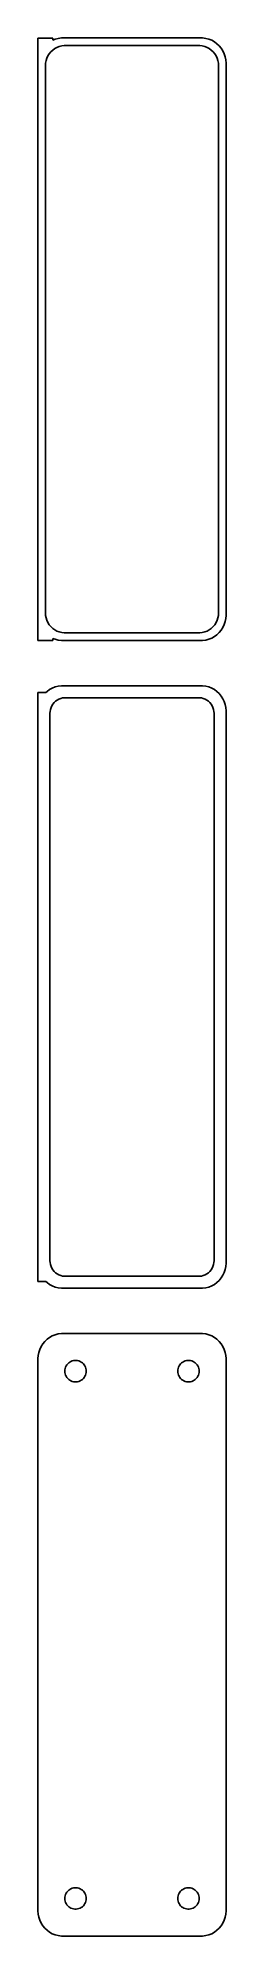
# Model space of a CAD drawing. Header units: metres. Extents: x -19 to 19, y 327 to 705.
import ezdxf

# ---------------------------------------------------------------- set-up
doc = ezdxf.new("R2010")
doc.units = ezdxf.units.M

msp = doc.modelspace()

# ---------------------------------------------------------------- linework, layer by layer
for p, q in [((-15.75, 704.979), (-18.75, 704.979)), ((-18.75, 704.979), (-18.75, 585.021)), ((-15.75, 704.575), (-15.75, 704.979)), ((-15.2951, 704.755), (-15.75, 704.575)), ((-15.3933, 702.877), (-14.9531, 703.119)), ((-14.6869, 704.911), (-15.2951, 704.755)), ((-14.9531, 703.119), (-14.4861, 703.304)), ((-14.0639, 704.99), (-14.6869, 704.911)), ((-14.4861, 703.304), (-13.9995, 703.429)), ((14.0639, 704.99), (-14.0639, 704.99)), ((-13.9995, 703.429), (-13.5012, 703.492)), ((-13.5012, 703.492), (13.5012, 703.492)), ((13.5012, 703.492), (13.9995, 703.429)), ((13.9995, 703.429), (14.4861, 703.304)), ((14.6869, 704.911), (14.0639, 704.99)), ((14.4861, 703.304), (14.9531, 703.119)), ((15.2951, 704.755), (14.6869, 704.911)), ((14.9531, 703.119), (15.3933, 702.877)), ((15.8789, 704.524), (15.2951, 704.755)), ((16.4291, 704.222), (15.8789, 704.524)), ((16.9371, 703.853), (16.4291, 704.222)), ((17.3948, 703.423), (16.9371, 703.853)), ((17.7951, 702.939), (17.3948, 703.423)), ((-17.25, 699.5), (-17.2184, 700.001)), ((-17.25, 590.5), (-17.25, 699.5)), ((-17.2184, 700.001), (-17.1243, 700.495)), ((-17.1243, 700.495), (-16.9691, 700.972)), ((-16.9691, 700.972), (-16.7552, 701.427)), ((-16.7552, 701.427), (-16.4861, 701.851)), ((-16.4861, 701.851), (-16.1659, 702.238)), ((-16.1659, 702.238), (-15.7997, 702.582)), ((-15.7997, 702.582), (-15.3933, 702.877)), ((15.3933, 702.877), (15.7997, 702.582)), ((15.7997, 702.582), (16.1659, 702.238)), ((16.1659, 702.238), (16.4861, 701.851)), ((16.4861, 701.851), (16.7552, 701.427)), ((16.7552, 701.427), (16.9691, 700.972)), ((16.9691, 700.972), (17.1243, 700.495)), ((17.1243, 700.495), (17.2184, 700.001)), ((17.2184, 700.001), (17.25, 699.5)), ((17.25, 699.5), (17.25, 590.5)), ((18.1315, 702.409), (17.7951, 702.939)), ((18.3989, 701.841), (18.1315, 702.409)), ((18.5929, 701.243), (18.3989, 701.841)), ((18.7106, 700.627), (18.5929, 701.243)), ((18.75, 700), (18.7106, 700.627)), ((18.75, 590), (18.75, 700)), ((-17.2184, 589.999), (-17.25, 590.5)), ((-17.1243, 589.505), (-17.2184, 589.999)), ((17.2184, 589.999), (17.1243, 589.505)), ((17.25, 590.5), (17.2184, 589.999)), ((18.7106, 589.373), (18.75, 590)), ((-16.9691, 589.028), (-17.1243, 589.505)), ((-16.7552, 588.573), (-16.9691, 589.028)), ((-16.4861, 588.149), (-16.7552, 588.573)), ((-16.1659, 587.762), (-16.4861, 588.149)), ((-15.7997, 587.418), (-16.1659, 587.762)), ((-15.3933, 587.123), (-15.7997, 587.418)), ((-14.9531, 586.881), (-15.3933, 587.123)), ((-14.4861, 586.696), (-14.9531, 586.881)), ((-13.9995, 586.571), (-14.4861, 586.696)), ((-13.5012, 586.508), (-13.9995, 586.571)), ((13.5012, 586.508), (-13.5012, 586.508)), ((13.9995, 586.571), (13.5012, 586.508)), ((14.4861, 586.696), (13.9995, 586.571)), ((14.9531, 586.881), (14.4861, 586.696)), ((15.3933, 587.123), (14.9531, 586.881)), ((15.7997, 587.418), (15.3933, 587.123)), ((16.1659, 587.762), (15.7997, 587.418)), ((16.4861, 588.149), (16.1659, 587.762)), ((16.4291, 585.778), (16.9371, 586.147)), ((16.7552, 588.573), (16.4861, 588.149)), ((16.9691, 589.028), (16.7552, 588.573)), ((16.9371, 586.147), (17.3948, 586.577)), ((17.1243, 589.505), (16.9691, 589.028)), ((17.3948, 586.577), (17.7951, 587.061)), ((17.7951, 587.061), (18.1315, 587.591)), ((18.1315, 587.591), (18.3989, 588.159)), ((18.3989, 588.159), (18.5929, 588.757)), ((18.5929, 588.757), (18.7106, 589.373)), ((-18.75, 585.021), (-15.75, 585.021)), ((-15.75, 585.021), (-15.75, 585.425)), ((-15.75, 585.425), (-15.2951, 585.245)), ((-15.2951, 585.245), (-14.6869, 585.089)), ((-14.6869, 585.089), (-14.0639, 585.01)), ((-14.0639, 585.01), (14.0639, 585.01)), ((14.0639, 585.01), (14.6869, 585.089)), ((14.6869, 585.089), (15.2951, 585.245)), ((15.2951, 585.245), (15.8789, 585.476)), ((15.8789, 585.476), (16.4291, 585.778)), ((-17.15, 574.653), (-18.75, 574.653)), ((-18.75, 574.653), (-18.75, 457.347)), ((-16.9371, 574.853), (-17.15, 574.653)), ((-16.4291, 575.222), (-16.9371, 574.853)), ((-15.8789, 575.524), (-16.4291, 575.222)), ((-15.2951, 575.755), (-15.8789, 575.524)), ((-14.6869, 575.911), (-15.2951, 575.755)), ((-14.0639, 575.99), (-14.6869, 575.911)), ((14.0639, 575.99), (-14.0639, 575.99)), ((14.6869, 575.911), (14.0639, 575.99)), ((15.2951, 575.755), (14.6869, 575.911)), ((15.8789, 575.524), (15.2951, 575.755)), ((16.4291, 575.222), (15.8789, 575.524)), ((16.9371, 574.853), (16.4291, 575.222)), ((17.3948, 574.423), (16.9371, 574.853)), ((-16.3629, 570.5), (-16.3384, 570.89)), ((-16.3384, 570.89), (-16.2651, 571.274)), ((-16.2651, 571.274), (-16.1443, 571.646)), ((-16.1443, 571.646), (-15.9779, 572)), ((-15.9779, 572), (-15.7684, 572.33)), ((-15.7684, 572.33), (-15.5192, 572.631)), ((-15.5192, 572.631), (-15.2342, 572.899)), ((-15.2342, 572.899), (-14.918, 573.128)), ((-14.918, 573.128), (-14.5754, 573.317)), ((-14.5754, 573.317), (-14.2119, 573.461)), ((-14.2119, 573.461), (-13.8333, 573.558)), ((-13.8333, 573.558), (-13.4454, 573.607)), ((-13.4454, 573.607), (13.4454, 573.607)), ((13.4454, 573.607), (13.8333, 573.558)), ((13.8333, 573.558), (14.2119, 573.461)), ((14.2119, 573.461), (14.5754, 573.317)), ((14.5754, 573.317), (14.918, 573.128)), ((14.918, 573.128), (15.2342, 572.899)), ((15.2342, 572.899), (15.5192, 572.631)), ((15.5192, 572.631), (15.7684, 572.33)), ((15.7684, 572.33), (15.9779, 572)), ((15.9779, 572), (16.1443, 571.646)), ((16.1443, 571.646), (16.2651, 571.274)), ((16.2651, 571.274), (16.3384, 570.89)), ((16.3384, 570.89), (16.3629, 570.5)), ((17.7951, 573.939), (17.3948, 574.423)), ((18.1315, 573.409), (17.7951, 573.939)), ((18.3989, 572.841), (18.1315, 573.409)), ((18.5929, 572.243), (18.3989, 572.841)), ((18.7106, 571.627), (18.5929, 572.243)), ((18.75, 571), (18.7106, 571.627)), ((18.75, 461), (18.75, 571)), ((-16.3629, 461.5), (-16.3629, 570.5)), ((16.3629, 570.5), (16.3629, 461.5)), ((-16.3384, 461.11), (-16.3629, 461.5)), ((16.3629, 461.5), (16.3384, 461.11)), ((-16.2651, 460.726), (-16.3384, 461.11)), ((-16.1443, 460.354), (-16.2651, 460.726)), ((-15.9779, 460), (-16.1443, 460.354)), ((-15.7684, 459.67), (-15.9779, 460)), ((-15.5192, 459.369), (-15.7684, 459.67)), ((-15.2342, 459.101), (-15.5192, 459.369)), ((-14.918, 458.872), (-15.2342, 459.101)), ((-14.5754, 458.683), (-14.918, 458.872)), ((-14.2119, 458.539), (-14.5754, 458.683)), ((-13.8333, 458.442), (-14.2119, 458.539)), ((-13.4454, 458.393), (-13.8333, 458.442)), ((13.4454, 458.393), (-13.4454, 458.393)), ((13.8333, 458.442), (13.4454, 458.393)), ((14.2119, 458.539), (13.8333, 458.442)), ((14.5754, 458.683), (14.2119, 458.539)), ((14.918, 458.872), (14.5754, 458.683)), ((15.2342, 459.101), (14.918, 458.872)), ((15.5192, 459.369), (15.2342, 459.101)), ((15.7684, 459.67), (15.5192, 459.369)), ((15.9779, 460), (15.7684, 459.67)), ((16.1443, 460.354), (15.9779, 460)), ((16.2651, 460.726), (16.1443, 460.354)), ((16.3384, 461.11), (16.2651, 460.726)), ((16.9371, 457.147), (17.3948, 457.577)), ((17.3948, 457.577), (17.7951, 458.061)), ((17.7951, 458.061), (18.1315, 458.591)), ((18.1315, 458.591), (18.3989, 459.159)), ((18.3989, 459.159), (18.5929, 459.757)), ((18.5929, 459.757), (18.7106, 460.373)), ((18.7106, 460.373), (18.75, 461)), ((-18.75, 457.347), (-17.15, 457.347)), ((-17.15, 457.347), (-16.9371, 457.147)), ((-16.9371, 457.147), (-16.4291, 456.778)), ((-16.4291, 456.778), (-15.8789, 456.476)), ((-15.8789, 456.476), (-15.2951, 456.245)), ((-15.2951, 456.245), (-14.6869, 456.089)), ((-14.6869, 456.089), (-14.0639, 456.01)), ((-14.0639, 456.01), (14.0639, 456.01)), ((14.0639, 456.01), (14.6869, 456.089)), ((14.6869, 456.089), (15.2951, 456.245)), ((15.2951, 456.245), (15.8789, 456.476)), ((15.8789, 456.476), (16.4291, 456.778)), ((16.4291, 456.778), (16.9371, 457.147)), ((-16.4291, 446.222), (-16.9371, 445.853)), ((-15.8789, 446.524), (-16.4291, 446.222)), ((-15.2951, 446.755), (-15.8789, 446.524)), ((-14.6869, 446.911), (-15.2951, 446.755)), ((-14.0639, 446.99), (-14.6869, 446.911)), ((14.0639, 446.99), (-14.0639, 446.99)), ((14.6869, 446.911), (14.0639, 446.99)), ((15.2951, 446.755), (14.6869, 446.911)), ((15.8789, 446.524), (15.2951, 446.755)), ((16.4291, 446.222), (15.8789, 446.524)), ((16.9371, 445.853), (16.4291, 446.222)), ((-18.7106, 442.627), (-18.75, 442)), ((-18.5929, 443.243), (-18.7106, 442.627)), ((-18.3989, 443.841), (-18.5929, 443.243)), ((-18.1315, 444.409), (-18.3989, 443.841)), ((-17.7951, 444.939), (-18.1315, 444.409)), ((-17.3948, 445.423), (-17.7951, 444.939)), ((-16.9371, 445.853), (-17.3948, 445.423)), ((17.3948, 445.423), (16.9371, 445.853)), ((17.7951, 444.939), (17.3948, 445.423)), ((18.1315, 444.409), (17.7951, 444.939)), ((18.3989, 443.841), (18.1315, 444.409)), ((18.5929, 443.243), (18.3989, 443.841)), ((18.7106, 442.627), (18.5929, 443.243)), ((18.75, 442), (18.7106, 442.627)), ((-18.75, 442), (-18.75, 332)), ((-13.3853, 439.5), (-13.3685, 439.768)), ((-13.3685, 439.232), (-13.3853, 439.5)), ((-13.3685, 439.768), (-13.3182, 440.031)), ((-13.3182, 438.969), (-13.3685, 439.232)), ((-13.3182, 440.031), (-13.2353, 440.286)), ((-13.2353, 438.714), (-13.3182, 438.969)), ((-13.2353, 440.286), (-13.1212, 440.529)), ((-13.1212, 438.471), (-13.2353, 438.714)), ((-13.1212, 440.529), (-12.9775, 440.755)), ((-12.9775, 438.245), (-13.1212, 438.471)), ((-12.9775, 440.755), (-12.8065, 440.962)), ((-12.8065, 440.962), (-12.6111, 441.145)), ((-12.6111, 441.145), (-12.3941, 441.303)), ((-12.3941, 441.303), (-12.1591, 441.432)), ((-12.1591, 441.432), (-11.9098, 441.531)), ((-11.9098, 441.531), (-11.6501, 441.597)), ((-11.6501, 441.597), (-11.3841, 441.631)), ((-11.3841, 441.631), (-11.1159, 441.631)), ((-11.1159, 441.631), (-10.8499, 441.597)), ((-10.8499, 441.597), (-10.5901, 441.531)), ((-10.5901, 441.531), (-10.3408, 441.432)), ((-10.3408, 441.432), (-10.1059, 441.303)), ((-10.1059, 441.303), (-9.8889, 441.145)), ((-9.8889, 441.145), (-9.69344, 440.962)), ((-9.69344, 440.962), (-9.52251, 440.755)), ((-9.52251, 440.755), (-9.37881, 440.529)), ((-9.37881, 438.471), (-9.52251, 438.245)), ((-9.37881, 440.529), (-9.26465, 440.286)), ((-9.26465, 438.714), (-9.37881, 438.471)), ((-9.26465, 440.286), (-9.18178, 440.031)), ((-9.18178, 438.969), (-9.26465, 438.714)), ((-9.18178, 440.031), (-9.13153, 439.768)), ((-9.13153, 439.232), (-9.18178, 438.969)), ((-9.13153, 439.768), (-9.1147, 439.5)), ((-9.1147, 439.5), (-9.13153, 439.232)), ((9.1147, 439.5), (9.13153, 439.768)), ((9.13153, 439.232), (9.1147, 439.5)), ((9.13153, 439.768), (9.18178, 440.031)), ((9.18178, 438.969), (9.13153, 439.232)), ((9.18178, 440.031), (9.26465, 440.286)), ((9.26465, 438.714), (9.18178, 438.969)), ((9.26465, 440.286), (9.37881, 440.529)), ((9.37881, 438.471), (9.26465, 438.714)), ((9.37881, 440.529), (9.52251, 440.755)), ((9.52251, 438.245), (9.37881, 438.471)), ((9.52251, 440.755), (9.69344, 440.962)), ((9.69344, 440.962), (9.8889, 441.145)), ((9.8889, 441.145), (10.1059, 441.303)), ((10.1059, 441.303), (10.3408, 441.432)), ((10.3408, 441.432), (10.5901, 441.531)), ((10.5901, 441.531), (10.8499, 441.597)), ((10.8499, 441.597), (11.1159, 441.631)), ((11.1159, 441.631), (11.3841, 441.631)), ((11.3841, 441.631), (11.6501, 441.597)), ((11.6501, 441.597), (11.9098, 441.531)), ((11.9098, 441.531), (12.1591, 441.432)), ((12.1591, 441.432), (12.3941, 441.303)), ((12.3941, 441.303), (12.6111, 441.145)), ((12.6111, 441.145), (12.8065, 440.962)), ((12.8065, 440.962), (12.9775, 440.755)), ((12.9775, 440.755), (13.1212, 440.529)), ((13.1212, 438.471), (12.9775, 438.245)), ((13.1212, 440.529), (13.2353, 440.286)), ((13.2353, 438.714), (13.1212, 438.471)), ((13.2353, 440.286), (13.3182, 440.031)), ((13.3182, 438.969), (13.2353, 438.714)), ((13.3182, 440.031), (13.3685, 439.768)), ((13.3685, 439.232), (13.3182, 438.969)), ((13.3685, 439.768), (13.3853, 439.5)), ((13.3853, 439.5), (13.3685, 439.232)), ((18.75, 332), (18.75, 442)), ((-12.8065, 438.038), (-12.9775, 438.245)), ((-12.6111, 437.855), (-12.8065, 438.038)), ((-12.3941, 437.697), (-12.6111, 437.855)), ((-12.1591, 437.568), (-12.3941, 437.697)), ((-11.9098, 437.469), (-12.1591, 437.568)), ((-11.6501, 437.403), (-11.9098, 437.469)), ((-11.3841, 437.369), (-11.6501, 437.403)), ((-11.1159, 437.369), (-11.3841, 437.369)), ((-10.8499, 437.403), (-11.1159, 437.369)), ((-10.5901, 437.469), (-10.8499, 437.403)), ((-10.3408, 437.568), (-10.5901, 437.469)), ((-10.1059, 437.697), (-10.3408, 437.568)), ((-9.8889, 437.855), (-10.1059, 437.697)), ((-9.69344, 438.038), (-9.8889, 437.855)), ((-9.52251, 438.245), (-9.69344, 438.038)), ((9.69344, 438.038), (9.52251, 438.245)), ((9.8889, 437.855), (9.69344, 438.038)), ((10.1059, 437.697), (9.8889, 437.855)), ((10.3408, 437.568), (10.1059, 437.697)), ((10.5901, 437.469), (10.3408, 437.568)), ((10.8499, 437.403), (10.5901, 437.469)), ((11.1159, 437.369), (10.8499, 437.403)), ((11.3841, 437.369), (11.1159, 437.369)), ((11.6501, 437.403), (11.3841, 437.369)), ((11.9098, 437.469), (11.6501, 437.403)), ((12.1591, 437.568), (11.9098, 437.469)), ((12.3941, 437.697), (12.1591, 437.568)), ((12.6111, 437.855), (12.3941, 437.697)), ((12.8065, 438.038), (12.6111, 437.855)), ((12.9775, 438.245), (12.8065, 438.038)), ((-12.3941, 336.303), (-12.1591, 336.432)), ((-12.1591, 336.432), (-11.9098, 336.531)), ((-11.9098, 336.531), (-11.6501, 336.597)), ((-11.6501, 336.597), (-11.3841, 336.631)), ((-11.3841, 336.631), (-11.1159, 336.631)), ((-11.1159, 336.631), (-10.8499, 336.597)), ((-10.8499, 336.597), (-10.5901, 336.531)), ((-10.5901, 336.531), (-10.3408, 336.432)), ((-10.3408, 336.432), (-10.1059, 336.303)), ((10.1059, 336.303), (10.3408, 336.432)), ((10.3408, 336.432), (10.5901, 336.531)), ((10.5901, 336.531), (10.8499, 336.597)), ((10.8499, 336.597), (11.1159, 336.631)), ((11.1159, 336.631), (11.3841, 336.631)), ((11.3841, 336.631), (11.6501, 336.597)), ((11.6501, 336.597), (11.9098, 336.531)), ((11.9098, 336.531), (12.1591, 336.432)), ((12.1591, 336.432), (12.3941, 336.303)), ((-13.3853, 334.5), (-13.3685, 334.768)), ((-13.3685, 334.232), (-13.3853, 334.5)), ((-13.3685, 334.768), (-13.3182, 335.031)), ((-13.3182, 333.969), (-13.3685, 334.232)), ((-13.3182, 335.031), (-13.2353, 335.286)), ((-13.2353, 333.714), (-13.3182, 333.969)), ((-13.2353, 335.286), (-13.1212, 335.529)), ((-13.1212, 333.471), (-13.2353, 333.714)), ((-13.1212, 335.529), (-12.9775, 335.755)), ((-12.9775, 333.245), (-13.1212, 333.471)), ((-12.9775, 335.755), (-12.8065, 335.962)), ((-12.8065, 333.038), (-12.9775, 333.245)), ((-12.8065, 335.962), (-12.6111, 336.145)), ((-12.6111, 332.855), (-12.8065, 333.038)), ((-12.6111, 336.145), (-12.3941, 336.303)), ((-12.3941, 332.697), (-12.6111, 332.855)), ((-12.1591, 332.568), (-12.3941, 332.697)), ((-10.1059, 332.697), (-10.3408, 332.568)), ((-10.1059, 336.303), (-9.8889, 336.145)), ((-9.8889, 332.855), (-10.1059, 332.697)), ((-9.8889, 336.145), (-9.69344, 335.962)), ((-9.69344, 333.038), (-9.8889, 332.855)), ((-9.69344, 335.962), (-9.52251, 335.755)), ((-9.52251, 333.245), (-9.69344, 333.038)), ((-9.52251, 335.755), (-9.37881, 335.529)), ((-9.37881, 333.471), (-9.52251, 333.245)), ((-9.37881, 335.529), (-9.26465, 335.286)), ((-9.26465, 333.714), (-9.37881, 333.471)), ((-9.26465, 335.286), (-9.18178, 335.031)), ((-9.18178, 333.969), (-9.26465, 333.714)), ((-9.18178, 335.031), (-9.13153, 334.768)), ((-9.13153, 334.232), (-9.18178, 333.969)), ((-9.13153, 334.768), (-9.1147, 334.5)), ((-9.1147, 334.5), (-9.13153, 334.232)), ((9.1147, 334.5), (9.13153, 334.768)), ((9.13153, 334.232), (9.1147, 334.5)), ((9.13153, 334.768), (9.18178, 335.031)), ((9.18178, 333.969), (9.13153, 334.232)), ((9.18178, 335.031), (9.26465, 335.286)), ((9.26465, 333.714), (9.18178, 333.969)), ((9.26465, 335.286), (9.37881, 335.529)), ((9.37881, 333.471), (9.26465, 333.714)), ((9.37881, 335.529), (9.52251, 335.755)), ((9.52251, 333.245), (9.37881, 333.471)), ((9.52251, 335.755), (9.69344, 335.962)), ((9.69344, 333.038), (9.52251, 333.245)), ((9.69344, 335.962), (9.8889, 336.145)), ((9.8889, 332.855), (9.69344, 333.038)), ((9.8889, 336.145), (10.1059, 336.303)), ((10.1059, 332.697), (9.8889, 332.855)), ((10.3408, 332.568), (10.1059, 332.697)), ((12.3941, 332.697), (12.1591, 332.568)), ((12.3941, 336.303), (12.6111, 336.145)), ((12.6111, 332.855), (12.3941, 332.697)), ((12.6111, 336.145), (12.8065, 335.962)), ((12.8065, 333.038), (12.6111, 332.855)), ((12.8065, 335.962), (12.9775, 335.755)), ((12.9775, 333.245), (12.8065, 333.038)), ((12.9775, 335.755), (13.1212, 335.529)), ((13.1212, 333.471), (12.9775, 333.245)), ((13.1212, 335.529), (13.2353, 335.286)), ((13.2353, 333.714), (13.1212, 333.471)), ((13.2353, 335.286), (13.3182, 335.031)), ((13.3182, 333.969), (13.2353, 333.714)), ((13.3182, 335.031), (13.3685, 334.768)), ((13.3685, 334.232), (13.3182, 333.969)), ((13.3685, 334.768), (13.3853, 334.5)), ((13.3853, 334.5), (13.3685, 334.232)), ((-18.75, 332), (-18.7106, 331.373)), ((-18.7106, 331.373), (-18.5929, 330.757)), ((-18.5929, 330.757), (-18.3989, 330.159)), ((-18.3989, 330.159), (-18.1315, 329.591)), ((-18.1315, 329.591), (-17.7951, 329.061)), ((-17.7951, 329.061), (-17.3948, 328.577)), ((-11.9098, 332.469), (-12.1591, 332.568)), ((-11.6501, 332.403), (-11.9098, 332.469)), ((-11.3841, 332.369), (-11.6501, 332.403)), ((-11.1159, 332.369), (-11.3841, 332.369)), ((-10.8499, 332.403), (-11.1159, 332.369)), ((-10.5901, 332.469), (-10.8499, 332.403)), ((-10.3408, 332.568), (-10.5901, 332.469)), ((10.5901, 332.469), (10.3408, 332.568)), ((10.8499, 332.403), (10.5901, 332.469)), ((11.1159, 332.369), (10.8499, 332.403)), ((11.3841, 332.369), (11.1159, 332.369)), ((11.6501, 332.403), (11.3841, 332.369)), ((11.9098, 332.469), (11.6501, 332.403)), ((12.1591, 332.568), (11.9098, 332.469)), ((17.3948, 328.577), (17.7951, 329.061)), ((17.7951, 329.061), (18.1315, 329.591)), ((18.1315, 329.591), (18.3989, 330.159)), ((18.3989, 330.159), (18.5929, 330.757)), ((18.5929, 330.757), (18.7106, 331.373)), ((18.7106, 331.373), (18.75, 332)), ((-17.3948, 328.577), (-16.9371, 328.147)), ((-16.9371, 328.147), (-16.4291, 327.778)), ((-16.4291, 327.778), (-15.8789, 327.476)), ((-15.8789, 327.476), (-15.2951, 327.245)), ((-15.2951, 327.245), (-14.6869, 327.089)), ((-14.6869, 327.089), (-14.0639, 327.01)), ((-14.0639, 327.01), (14.0639, 327.01)), ((14.0639, 327.01), (14.6869, 327.089)), ((14.6869, 327.089), (15.2951, 327.245)), ((15.2951, 327.245), (15.8789, 327.476)), ((15.8789, 327.476), (16.4291, 327.778)), ((16.4291, 327.778), (16.9371, 328.147)), ((16.9371, 328.147), (17.3948, 328.577))]:
    msp.add_line(p, q)

doc.saveas('drawing.dxf')
